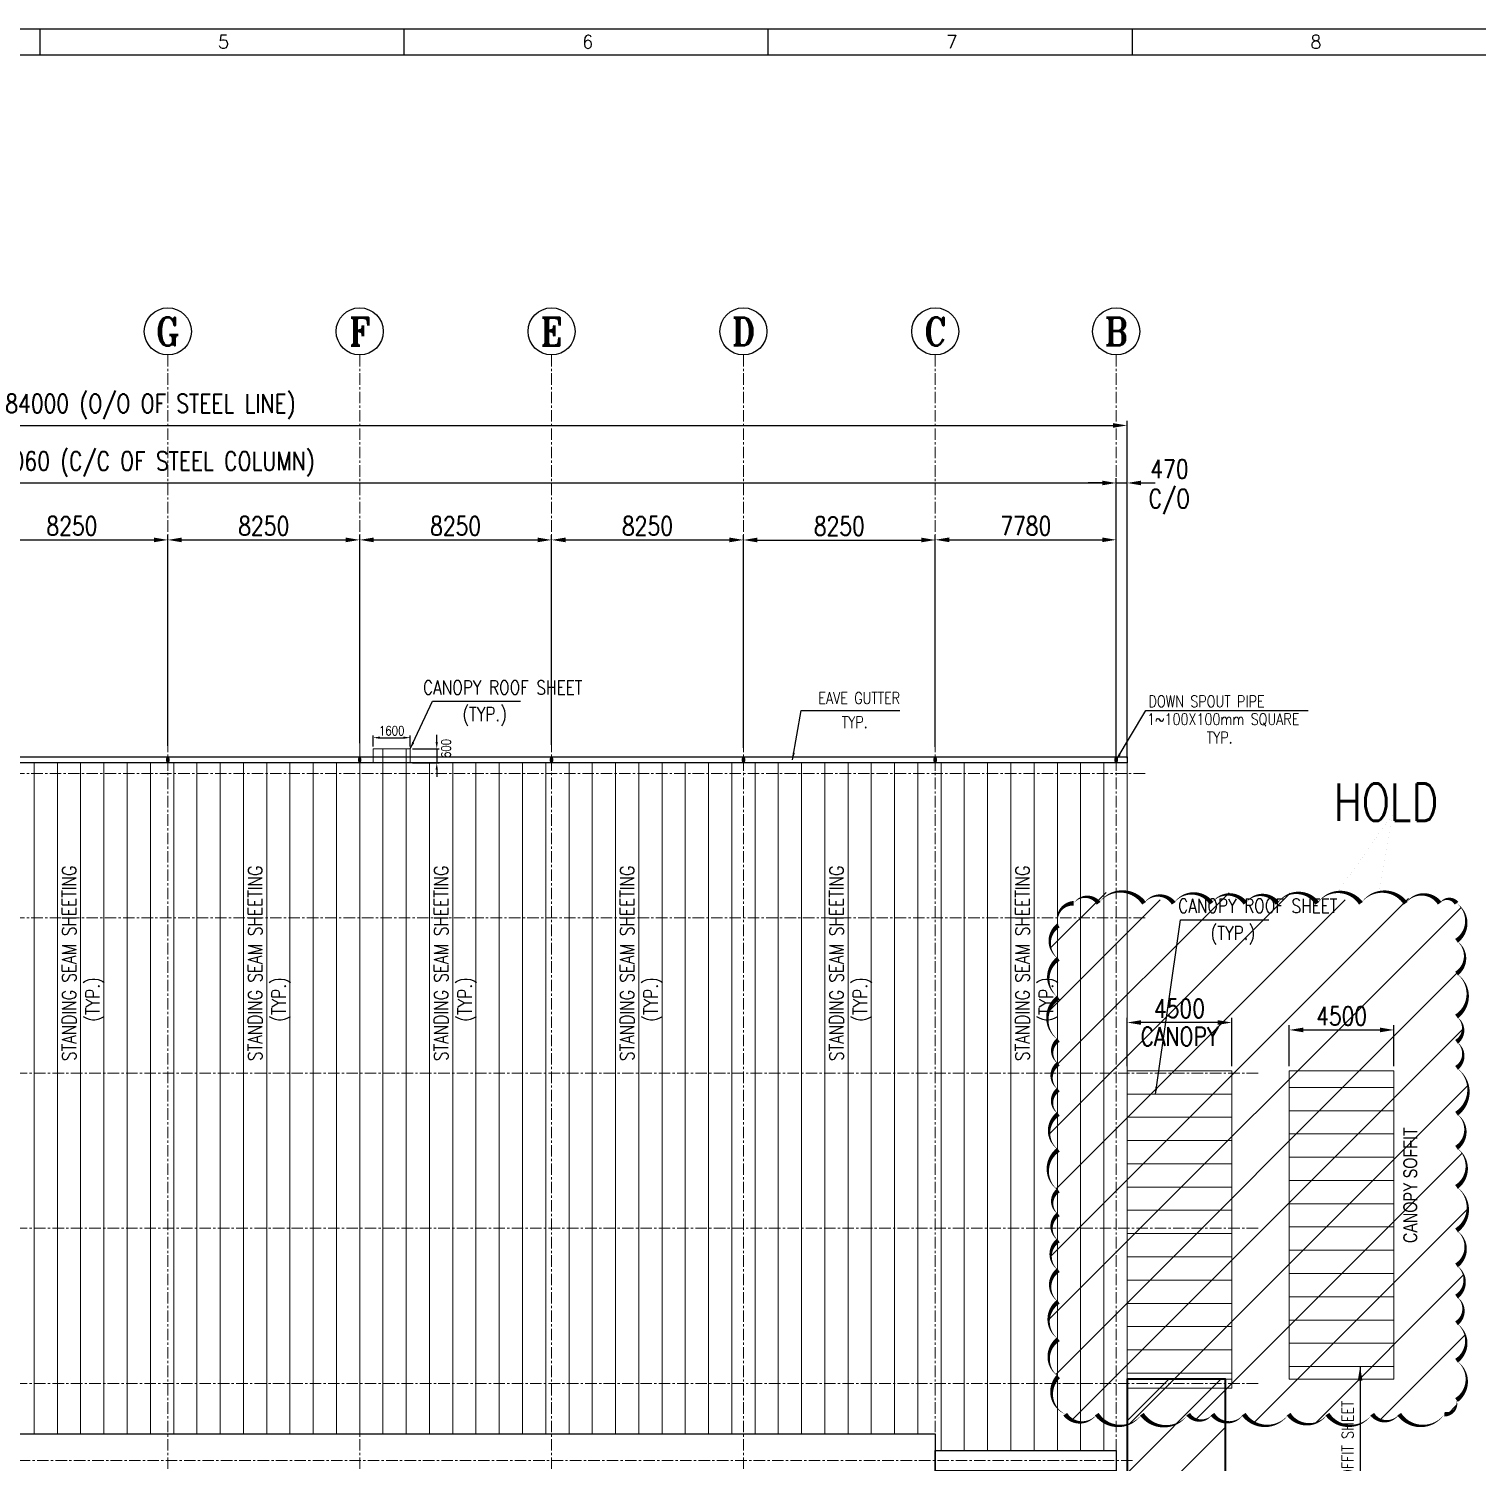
# Model space of a CAD drawing. Header units: millimetres. Extents: x 591978 to 1200763, y 19941 to 205918.
# Drawn here: x 849952 to 912223, y 91199 to 152811 of the extents above; entities that cross this region are included whole.
import ezdxf
from ezdxf.enums import TextEntityAlignment as Align

# ---------------------------------------------------------------- set-up
doc = ezdxf.new("R2010")
doc.units = ezdxf.units.MM
doc.header["$LTSCALE"] = 790
doc.header["$MEASUREMENT"] = 0
doc.header["$PDMODE"] = 3
doc.linetypes.add('CENTER', pattern=[2, 1.25, -0.25, 0.25, -0.25])
for name, color, linetype, lineweight in [('Ar-17--WALL-3', 3, 'Continuous', 35), ('BRICK WALL', 41, 'Continuous', 15), ('CENTER', 8, 'CENTER', 9), ('HATCH', 8, 'Continuous', 9), ('HATECH', 140, 'Continuous', 9), ('SHEETS', 190, 'Continuous', 20)]:
    doc.layers.add(name, color=color, linetype=linetype, lineweight=lineweight)
for name, color, linetype in [('DIM', 2, 'Continuous'), ('ha', 5, 'Continuous'), ('PIPE', 4, 'Continuous'), ('text', 6, 'Continuous')]:
    doc.layers.add(name, color=color, linetype=linetype)
doc.layers.add('REVISION', color=7, linetype='Continuous', lineweight=18, true_color=0x008500)
doc.styles.add('ARIAL', font='ARIALN.TTF')
doc.styles.add('ERA', font='complex.shx')
doc.styles.add('ROMANS', font='romans.shx')
doc.styles.add('ROMANT', font='romant.shx', dxfattribs={"width": 0.75})
doc.styles.add('T02', font='SIMPLEX.SHX', dxfattribs={"width": 0.8})
doc.dimstyles.new('DIM-200', dxfattribs={"dimscale": 200, "dimtxt": 2, "dimasz": 1.5, "dimexe": 0.5, "dimexo": 0.5, "dimgap": 0.5, "dimtad": 1, "dimdec": 0, "dimzin": 0, "dimdsep": 46, "dimtxsty": 'T02', "dimcen": 1, "dimclrd": 3, "dimclre": 3, "dimclrt": 2, "dimadec": 0, "dimazin": 0, "dimtfac": 1, "dimtdec": 0, "dimtmove": 2, "dimatfit": 3, "dimfxl": 1, "dimtolj": 1, "dimtzin": 0, "dimlwd": -1, "dimlwe": -1, "dimarcsym": 0})
doc.dimstyles.new('DIM-400', dxfattribs={"dimscale": 400, "dimtxt": 2, "dimasz": 1.5, "dimexe": 0.5, "dimexo": 0.5, "dimgap": 0.5, "dimtad": 1, "dimdec": 0, "dimzin": 0, "dimdsep": 46, "dimtxsty": 'T02', "dimcen": 1, "dimclrd": 3, "dimclre": 3, "dimclrt": 2, "dimadec": 0, "dimazin": 0, "dimtfac": 1, "dimtdec": 0, "dimtmove": 2, "dimatfit": 3, "dimfxl": 1, "dimtolj": 1, "dimtzin": 0, "dimlwd": -1, "dimlwe": -1, "dimarcsym": 0})
doc.dimstyles.new('DIM250', dxfattribs={"dimscale": 400, "dimtxt": 2, "dimasz": 1.5, "dimexe": 1, "dimexo": 1.5, "dimgap": 1, "dimtad": 1, "dimdec": 0, "dimzin": 0, "dimdsep": 46, "dimtxsty": 'ROMANS', "dimcen": 1, "dimclrd": 3, "dimclre": 3, "dimclrt": 7, "dimadec": 0, "dimazin": 0, "dimtfac": 1, "dimtdec": 0, "dimtix": 1, "dimtmove": 2, "dimatfit": 3, "dimfxl": 1, "dimtolj": 1, "dimtzin": 0, "dimarcsym": 0})

# ---------------------------------------------------------------- blocks, each defined once
blk = doc.blocks.new('*D30')
at = {"color": 3, "transparency": 16777216}
for p, q in [((847675, 121972), (847675, 131044)), ((848275, 130844), (855325, 130844)), ((855925, 121992), (855925, 131044))]:
    blk.add_line(p, q, dxfattribs=at)
for points in [[(848275, 130944), (848275, 130744), (847675, 130844)], [(855325, 130944), (855325, 130744), (855925, 130844)]]:
    blk.add_solid(points, dxfattribs=at)
at = {"layer": 'DEFPOINTS', "color": 0, "transparency": 16777216}
for p in [(855925, 130844), (847675, 121772), (855925, 121792)]:
    blk.add_point(p, dxfattribs=at)
at = {"color": 2, "transparency": 16777216, "insert": (851800, 131444), "char_height": 800, "attachment_point": 5, "style": 'T02'}
blk.add_mtext('\\A1;8250', dxfattribs=at)
blk = doc.blocks.new('*D31')
at = {"color": 3, "transparency": 16777216}
for p, q in [((855925, 121988), (855925, 131044)), ((856525, 130844), (863575, 130844)), ((864175, 122101), (864175, 131044))]:
    blk.add_line(p, q, dxfattribs=at)
for points in [[(856525, 130944), (856525, 130744), (855925, 130844)], [(863575, 130944), (863575, 130744), (864175, 130844)]]:
    blk.add_solid(points, dxfattribs=at)
at = {"layer": 'DEFPOINTS', "color": 0, "transparency": 16777216}
for p in [(864175, 130844), (855925, 121788), (864175, 121901)]:
    blk.add_point(p, dxfattribs=at)
at = {"color": 2, "transparency": 16777216, "insert": (860050, 131444), "char_height": 800, "attachment_point": 5, "style": 'T02'}
blk.add_mtext('\\A1;8250', dxfattribs=at)
blk = doc.blocks.new('*D32')
at = {"color": 3, "transparency": 16777216}
for p, q in [((864175, 122101), (864175, 131044)), ((864775, 130844), (871825, 130844)), ((872425, 122030), (872425, 131044))]:
    blk.add_line(p, q, dxfattribs=at)
for points in [[(864775, 130944), (864775, 130744), (864175, 130844)], [(871825, 130944), (871825, 130744), (872425, 130844)]]:
    blk.add_solid(points, dxfattribs=at)
at = {"layer": 'DEFPOINTS', "color": 0, "transparency": 16777216}
for p in [(872425, 130844), (864175, 121901), (872425, 121830)]:
    blk.add_point(p, dxfattribs=at)
at = {"color": 2, "transparency": 16777216, "insert": (868300, 131444), "char_height": 800, "attachment_point": 5, "style": 'T02'}
blk.add_mtext('\\A1;8250', dxfattribs=at)
blk = doc.blocks.new('*D33')
at = {"color": 3, "transparency": 16777216}
for p, q in [((872425, 122033), (872425, 131044)), ((873025, 130844), (880075, 130844)), ((880675, 121902), (880675, 131044))]:
    blk.add_line(p, q, dxfattribs=at)
for points in [[(873025, 130944), (873025, 130744), (872425, 130844)], [(880075, 130944), (880075, 130744), (880675, 130844)]]:
    blk.add_solid(points, dxfattribs=at)
at = {"layer": 'DEFPOINTS', "color": 0, "transparency": 16777216}
for p in [(880675, 130844), (872425, 121833), (880675, 121702)]:
    blk.add_point(p, dxfattribs=at)
at = {"color": 2, "transparency": 16777216, "insert": (876550, 131444), "char_height": 800, "attachment_point": 5, "style": 'T02'}
blk.add_mtext('\\A1;8250', dxfattribs=at)
blk = doc.blocks.new('*D34')
at = {"color": 3, "transparency": 16777216}
for p, q in [((880675, 121902), (880675, 131040)), ((881275, 130840), (888325, 130840)), ((888925, 121941), (888925, 131040))]:
    blk.add_line(p, q, dxfattribs=at)
for points in [[(881275, 130940), (881275, 130740), (880675, 130840)], [(888325, 130940), (888325, 130740), (888925, 130840)]]:
    blk.add_solid(points, dxfattribs=at)
at = {"layer": 'DEFPOINTS', "color": 0, "transparency": 16777216}
for p in [(888925, 130840), (880675, 121702), (888925, 121741)]:
    blk.add_point(p, dxfattribs=at)
at = {"color": 2, "transparency": 16777216, "insert": (884800, 131440), "char_height": 800, "attachment_point": 5, "style": 'T02'}
blk.add_mtext('\\A1;8250', dxfattribs=at)
blk = doc.blocks.new('*D35')
at = {"color": 3, "transparency": 16777216}
for p, q in [((888925, 121949), (888925, 131048)), ((889525, 130848), (896105, 130848)), ((896705, 121660), (896705, 131048))]:
    blk.add_line(p, q, dxfattribs=at)
for points in [[(889525, 130948), (889525, 130748), (888925, 130848)], [(896105, 130948), (896105, 130748), (896705, 130848)]]:
    blk.add_solid(points, dxfattribs=at)
at = {"layer": 'DEFPOINTS', "color": 0, "transparency": 16777216}
for p in [(896705, 130848), (888925, 121749), (896705, 121460)]:
    blk.add_point(p, dxfattribs=at)
at = {"color": 2, "transparency": 16777216, "insert": (892815, 131448), "char_height": 800, "attachment_point": 5, "style": 'T02'}
blk.add_mtext('\\A1;7780', dxfattribs=at)
blk = doc.blocks.new('*D66')
at = {"color": 3, "transparency": 16777216}
for p, q in [((813645, 121740), (813645, 133492)), ((814245, 133292), (896105, 133292)), ((896705, 121461), (896705, 133492))]:
    blk.add_line(p, q, dxfattribs=at)
for points in [[(814245, 133392), (814245, 133192), (813645, 133292)], [(896105, 133392), (896105, 133192), (896705, 133292)]]:
    blk.add_solid(points, dxfattribs=at)
at = {"layer": 'DEFPOINTS', "color": 0, "transparency": 16777216}
for p in [(896705, 133292), (813645, 121540), (896705, 121261)]:
    blk.add_point(p, dxfattribs=at)
at = {"color": 2, "transparency": 16777216, "insert": (855175, 134102), "char_height": 800, "attachment_point": 5, "style": 'T02'}
blk.add_mtext('\\A1;83060 (C/C OF STEEL COLUMN)', dxfattribs=at)
blk = doc.blocks.new('*D67')
at = {"color": 3, "transparency": 16777216}
for p, q in [((896105, 133292), (895505, 133292)), ((896705, 121461), (896705, 133492)), ((896705, 133292), (897175, 133292)), ((897175, 121461), (897175, 133492)), ((897775, 133292), (898375, 133292))]:
    blk.add_line(p, q, dxfattribs=at)
for points in [[(896105, 133392), (896105, 133192), (896705, 133292)], [(897775, 133392), (897775, 133192), (897175, 133292)]]:
    blk.add_solid(points, dxfattribs=at)
at = {"layer": 'DEFPOINTS', "color": 0, "transparency": 16777216}
for p in [(897175, 133292), (896705, 121261), (897175, 121261)]:
    blk.add_point(p, dxfattribs=at)
at = {"color": 2, "transparency": 16777216, "char_height": 800, "attachment_point": 5, "style": 'T02'}
for s, insert in [('\\A1;470', (898995, 133892)), ('\\A1;C/O', (898995, 132483))]:
    blk.add_mtext(s, dxfattribs=dict(at, insert=insert))
blk = doc.blocks.new('*D36')
at = {"color": 3, "transparency": 16777216}
for p, q in [((813175, 121461), (813175, 135965)), ((813775, 135765), (896575, 135765)), ((897175, 121461), (897175, 135965))]:
    blk.add_line(p, q, dxfattribs=at)
for points in [[(813775, 135865), (813775, 135665), (813175, 135765)], [(896575, 135865), (896575, 135665), (897175, 135765)]]:
    blk.add_solid(points, dxfattribs=at)
at = {"layer": 'DEFPOINTS', "color": 0, "transparency": 16777216}
for p in [(897175, 135765), (813175, 121261), (897175, 121261)]:
    blk.add_point(p, dxfattribs=at)
at = {"color": 2, "transparency": 16777216, "insert": (855175, 136575), "char_height": 800, "attachment_point": 5, "style": 'T02'}
blk.add_mtext('\\A1;84000 (O/O OF STEEL LINE)', dxfattribs=at)
blk = doc.blocks.new('SSQQ')
for p, q in [((1489233.91, -272491.85), (1489233.91, -272496.85)), ((1489303.91, -272491.85), (1489303.91, -272496.85)), ((1489373.91, -272491.85), (1489373.91, -272496.85)), ((1489443.91, -272491.85), (1489443.91, -272496.85))]:
    blk.add_line(p, q)
for points in [[(1489794.41, -273085.85), (1488953.41, -273085.85), (1488953.41, -272491.85), (1489794.41, -272491.85)], [(1489789.41, -273080.85), (1488958.41, -273080.85), (1488958.41, -272496.85), (1489789.41, -272496.85)]]:
    blk.add_lwpolyline(points, close=True)
at = {"style": 'ROMANS'}
for s, p in [('5', (1489268.19, -272495.57)), ('6', (1489338.19, -272495.57)), ('7', (1489408.19, -272495.57)), ('8', (1489478.19, -272495.57))]:
    blk.add_text(s, height=2.5, dxfattribs=at).set_placement(p)
blk = doc.blocks.new('*D8')
at = {"color": 3, "transparency": 16777216}
for p, q in [((897175, 108221), (897175, 110294)), ((901675, 108221), (901675, 110294)), ((901075, 110094), (897775, 110094))]:
    blk.add_line(p, q, dxfattribs=at)
for points in [[(897775, 110194), (897775, 109994), (897175, 110094)], [(901075, 110194), (901075, 109994), (901675, 110094)]]:
    blk.add_solid(points, dxfattribs=at)
at = {"layer": 'DEFPOINTS', "color": 0, "transparency": 16777216}
for p in [(897175, 110094), (897175, 108021), (901675, 108021)]:
    blk.add_point(p, dxfattribs=at)
at = {"color": 2, "transparency": 16777216, "char_height": 800, "attachment_point": 5, "style": 'T02'}
for s, insert in [('\\A1;4500', (899425, 110694)), ('\\A1;CANOPY', (899425, 109494))]:
    blk.add_mtext(s, dxfattribs=dict(at, insert=insert))
blk = doc.blocks.new('*D112')
at = {"color": 3, "transparency": 16777216}
for p, q in [((867488, 122161), (867488, 122461)), ((866450, 121861), (867588, 121861)), ((867488, 121861), (867488, 121261)), ((866450, 121261), (867588, 121261)), ((867488, 120961), (867488, 120661))]:
    blk.add_line(p, q, dxfattribs=at)
for points in [[(867438, 122161), (867538, 122161), (867488, 121861)], [(867438, 120961), (867538, 120961), (867488, 121261)]]:
    blk.add_solid(points, dxfattribs=at)
at = {"layer": 'DEFPOINTS', "color": 0, "transparency": 16777216}
for p in [(866350, 121861), (866350, 121261), (867488, 121261)]:
    blk.add_point(p, dxfattribs=at)
at = {"color": 2, "transparency": 16777216, "insert": (867890, 121877), "char_height": 400, "attachment_point": 5, "rotation": 90, "style": 'T02'}
blk.add_mtext('\\A1;600', dxfattribs=at)
blk = doc.blocks.new('*D113')
at = {"color": 3, "transparency": 16777216}
for p, q in [((864750, 121961), (864750, 122441)), ((865050, 122341), (866050, 122341)), ((866350, 121961), (866350, 122441))]:
    blk.add_line(p, q, dxfattribs=at)
for points in [[(865050, 122391), (865050, 122291), (864750, 122341)], [(866050, 122391), (866050, 122291), (866350, 122341)]]:
    blk.add_solid(points, dxfattribs=at)
at = {"layer": 'DEFPOINTS', "color": 0, "transparency": 16777216}
for p in [(866350, 122341), (864750, 121861), (866350, 121861)]:
    blk.add_point(p, dxfattribs=at)
at = {"color": 2, "transparency": 16777216, "insert": (865550, 122641), "char_height": 400, "attachment_point": 5, "style": 'T02'}
blk.add_mtext('\\A1;1600', dxfattribs=at)
blk = doc.blocks.new('*D139')
at = {"color": 3, "transparency": 16777216}
for p, q in [((904150, 108221), (904150, 109975)), ((904750, 109775), (908050, 109775)), ((908650, 108221), (908650, 109975))]:
    blk.add_line(p, q, dxfattribs=at)
for points in [[(904750, 109875), (904750, 109675), (904150, 109775)], [(908050, 109875), (908050, 109675), (908650, 109775)]]:
    blk.add_solid(points, dxfattribs=at)
at = {"layer": 'DEFPOINTS', "color": 0, "transparency": 16777216}
for p in [(908650, 109775), (904150, 108021), (908650, 108021)]:
    blk.add_point(p, dxfattribs=at)
at = {"color": 2, "transparency": 16777216, "insert": (906400, 110375), "char_height": 800, "attachment_point": 5, "style": 'T02'}
blk.add_mtext('\\A1;4500', dxfattribs=at)

msp = doc.modelspace()

# ---------------------------------------------------------------- hatches: boundary and pattern name
at = {"layer": 'HATCH'}
h = msp.add_hatch(dxfattribs=at)
h.set_pattern_fill('ANSI31', color=3, scale=500)
h.set_pattern_definition([(45, (310261.8, -9015.1), (-1122.532, 1122.532), [])])
h.paths.add_polyline_path([(901405.2, 94755.8), (897175.5, 94755.8), (897175.5, 68325.8), (901405.2, 68325.8)])
h.paths.add_polyline_path([(898102.4, 76478.3), (898102.4, 89132.4), (899915.2, 89132.4), (899915.2, 76478.3)], flags=16)
h.paths.add_polyline_path([(898232.7, 89025.8), (898232.7, 76668.6), (899732.7, 76668.6), (899732.7, 89025.8)], flags=8)
at = {"layer": 'REVISION'}
h = msp.add_hatch(dxfattribs=at)
h.set_pattern_fill('ANSI31', color=256, scale=15000)
h.set_pattern_definition([(45, (195751.4, -1466), (-1325.825, 1325.825), [])])
edge = h.paths.add_edge_path()
edge.add_arc((895414.9, 114846.5), 653.8, 113.30307, 145)
edge.add_arc((894883.4, 114514.5), 707, 90.325709, 200.325709)
edge.add_arc((894722.1, 113552.4), 874.7, 125, 235)
edge.add_arc((894804.3, 112001.9), 1018, 125, 235)
edge.add_arc((894859.1, 110255.8), 1113.6, 125, 235)
edge.add_arc((894578.2, 108832.5), 623.9, 125, 235)
edge.add_arc((894610.9, 107763.8), 680.8, 125, 235)
edge.add_arc((894585.5, 106684.6), 636.6, 125, 235)
edge.add_arc((894759.5, 105393.1), 940, 125, 235)
edge.add_arc((894832.7, 103748.7), 1067.5, 125, 235)
edge.add_arc((894579.3, 102361.7), 625.7, 125, 235)
edge.add_arc((894613.8, 101287.3), 685.9, 125, 235)
edge.add_arc((894667.5, 100086.8), 779.5, 125, 235)
edge.add_arc((894696, 98769), 829.2, 125, 235)
edge.add_arc((894784.5, 97284.2), 983.5, 125, 235)
edge.add_arc((894781.8, 95676.8), 978.7, 125, 235)
edge.add_arc((894934.1, 94168), 1004.6, 135.264813, 245.264813)
edge.add_arc((895191.7, 93730.3), 827.6, 215, 325)
edge.add_arc((896839.5, 93934.6), 1183.9, 215, 325)
edge.add_arc((898805.8, 93953.3), 1216.6, 215, 325)
edge.add_arc((900324.1, 93620.9), 636.9, 215, 325)
edge.add_arc((901517.1, 93725.6), 819.5, 215, 325)
edge.add_arc((903154.5, 93932), 1179.3, 215, 325)
edge.add_arc((904954, 93839.1), 1017.5, 215, 325)
edge.add_arc((906751.5, 93930.6), 1177, 215, 325)
edge.add_arc((908295.4, 93661.5), 707.7, 215, 325)
edge.add_arc((909846.8, 93936), 1186.3, 215, 325)
edge.add_arc((910867.1, 93741.5), 488.3, 264.301005, 374.301005)
edge.add_arc((910747.9, 94708.1), 1032.9, 305, 415)
edge.add_arc((910776, 96360.1), 983.8, 305, 415)
edge.add_arc((910939.2, 97738.6), 699.2, 305, 415)
edge.add_arc((910871.2, 98981.3), 817.8, 305, 415)
edge.add_arc((910812.5, 100404.9), 920.2, 305, 415)
edge.add_arc((910686.8, 102091.9), 1139.2, 305, 415)
edge.add_arc((910750.3, 103867.7), 1028.6, 305, 415)
edge.add_arc((910828.2, 105441.7), 892.9, 305, 415)
edge.add_arc((910649.5, 107159.6), 1204.3, 305, 415)
edge.add_arc((910949, 108705), 682.2, 305, 415)
edge.add_arc((910959, 109808.3), 664.7, 305, 415)
edge.add_arc((910693.7, 111276.2), 1127.3, 305, 415)
edge.add_arc((910847.3, 112903.7), 859.4, 305, 415)
edge.add_arc((910775.3, 114414.6), 985.1, 305, 415)
edge.add_arc((910404, 114565.9), 1143, 35, 145)
edge.add_arc((908607.3, 114619), 1050.3, 35, 145)
edge.add_arc((907219.1, 114852), 644.3, 35, 145)
edge.add_arc((906052.2, 114774), 780.2, 35, 145)
edge.add_arc((904495.6, 114579), 1120.1, 35, 145)
edge.add_arc((902941.8, 114776), 776.6, 35, 145)
edge.add_arc((901411.2, 114595.2), 1091.9, 35, 145)
edge.add_arc((899617.4, 114591.7), 1097.9, 35, 145)
edge.add_arc((897989.3, 114711.3), 889.5, 35, 145)
edge.add_arc((896352, 114585.3), 1109.2, 35, 145)
edge.add_arc((894927.9, 114860.6), 629.3, 35, 68.723254)

# ---------------------------------------------------------------- linework, layer by layer
at = {"color": 4}
msp.add_lwpolyline([(822655.1, 92412.5), (888925.1, 92412.5), (888925.1, 90109.2), (822655.1, 90109.2)], close=True, dxfattribs=at)
at = {"color": 7}
msp.add_lwpolyline([(888925.1, 91696.3), (896705.1, 91696.3), (896705.1, 90825.3), (888925.1, 90825.3)], close=True, dxfattribs=at)
at = {"ltscale": 0.12}
for centre in [(855925.1, 139809.2), (864175.1, 139809.2), (872425.1, 139809.2), (880675.1, 139809.2), (888925.1, 139809.2), (896705.1, 139809.2)]:
    msp.add_circle(centre, 1012.7, dxfattribs=at)
at = {"layer": 'Ar-17--WALL-3'}
msp.add_lwpolyline([(901405.2, 68325.8), (901405.2, 94755.8), (897175.5, 94755.8), (897175.5, 68325.8)], close=True, dxfattribs=at)
at = {"layer": 'BRICK WALL', "color": 1}
for points in [[(864750.3, 121860.8), (866350.3, 121860.8), (866350.3, 121260.8), (864750.3, 121260.8)], [(813175.1, 121260.8), (897175.1, 121260.8), (897175.1, 61260.8), (813175.1, 61260.8)], [(897175.1, 108020.8), (901675.1, 108020.8), (901675.1, 94374.1), (897175.1, 94374.1)], [(897175.1, 108020.8), (901675.1, 108020.8), (901675.1, 94755.8), (897175.1, 94755.8)]]:
    msp.add_lwpolyline(points, close=True, dxfattribs=at)
at = {"layer": 'CENTER', "ltscale": 0.5}
for p, q in [((855925.1, 138796.5), (855925.1, 60242.4)), ((864175.1, 138796.5), (864175.1, 60242.4)), ((872425.1, 138796.5), (872425.1, 60660.8)), ((880675.1, 138796.5), (880675.1, 60660.8)), ((888925.1, 138796.5), (888925.1, 60242.4)), ((896705.1, 138796.5), (896705.1, 60242.4)), ((897946.7, 120800.8), (795360.4, 120800.8)), ((897946.7, 114590.8), (795360.4, 114590.8)), ((902809.2, 107920.8), (795360.4, 107920.8)), ((902809.2, 101250.8), (795360.4, 101250.8)), ((902809.2, 94580.8), (795360.4, 94580.8))]:
    msp.add_line(p, q, dxfattribs=at)
at = {"layer": 'CENTER', "color": 4, "ltscale": 0.5}
msp.add_line((813175.1, 91260.8), (897464.3, 91260.8), dxfattribs=at)
at = {"layer": 'ha', "color": 40}
msp.add_lwpolyline([(813175.1, 121510.8), (897175.1, 121510.8), (897175.1, 121260.8), (813175.1, 121260.8)], close=True, dxfattribs=at)
at = {"layer": 'HATECH'}
for p, q in [((864175.1, 92412.5), (864175.1, 122260.8)), ((865175.1, 92412.5), (865175.1, 121860.8)), ((866175.1, 92412.5), (866175.1, 121860.8)), ((850175.1, 92412.5), (850175.1, 121260.8)), ((851175.1, 92412.5), (851175.1, 121260.8)), ((852175.1, 92412.5), (852175.1, 121260.8)), ((853175.1, 92412.5), (853175.1, 121260.8)), ((854175.1, 92412.5), (854175.1, 121260.8)), ((855175.1, 92412.5), (855175.1, 121260.8)), ((856175.1, 92412.5), (856175.1, 121260.8)), ((857175.1, 92412.5), (857175.1, 121260.8)), ((858175.1, 92412.5), (858175.1, 121260.8)), ((859175.1, 92412.5), (859175.1, 121260.8)), ((860175.1, 92412.5), (860175.1, 121260.8)), ((861175.1, 92412.5), (861175.1, 121260.8)), ((862175.1, 92412.5), (862175.1, 121260.8)), ((863175.1, 92412.5), (863175.1, 121260.8)), ((867175.1, 92412.5), (867175.1, 121260.8)), ((868175.1, 92412.5), (868175.1, 121260.8)), ((869175.1, 92412.5), (869175.1, 121260.8)), ((870175.1, 92412.5), (870175.1, 121260.8)), ((871175.1, 92412.5), (871175.1, 121260.8)), ((872175.1, 92412.5), (872175.1, 121260.8)), ((873175.1, 92412.5), (873175.1, 121260.8)), ((874175.1, 92412.5), (874175.1, 121260.8)), ((875175.1, 92412.5), (875175.1, 121260.8)), ((876175.1, 92412.5), (876175.1, 121260.8)), ((877175.1, 92412.5), (877175.1, 121260.8)), ((878175.1, 92412.5), (878175.1, 121260.8)), ((879175.1, 92412.5), (879175.1, 121260.8)), ((880175.1, 92412.5), (880175.1, 121260.8)), ((881175.1, 92412.5), (881175.1, 121260.8)), ((882175.1, 92412.5), (882175.1, 121260.8)), ((883175.1, 92412.5), (883175.1, 121260.8)), ((884175.1, 92412.5), (884175.1, 121260.8)), ((885175.1, 92412.5), (885175.1, 121260.8)), ((886175.1, 92412.5), (886175.1, 121260.8)), ((887175.1, 92412.5), (887175.1, 121260.8)), ((888175.1, 92412.5), (888175.1, 121260.8)), ((889175.1, 91696.3), (889175.1, 121260.8)), ((890175.1, 91696.3), (890175.1, 121260.8)), ((891175.1, 91696.3), (891175.1, 121260.8)), ((892175.1, 91696.3), (892175.1, 121260.8)), ((893175.1, 91696.3), (893175.1, 121260.8)), ((894175.1, 91696.3), (894175.1, 121260.8)), ((895175.1, 91696.3), (895175.1, 121260.8)), ((896175.1, 91696.3), (896175.1, 121260.8)), ((897175.1, 107020.8), (901675.1, 107020.8)), ((897175.1, 106020.8), (901675.1, 106020.8)), ((897175.1, 105020.8), (901675.1, 105020.8)), ((897175.1, 104020.8), (901675.1, 104020.8)), ((897175.1, 103020.8), (901675.1, 103020.8)), ((897175.1, 102020.8), (901675.1, 102020.8)), ((897175.1, 101020.8), (901675.1, 101020.8)), ((897175.1, 100020.8), (901675.1, 100020.8)), ((897175.1, 99020.8), (901675.1, 99020.8)), ((897175.1, 98020.8), (901675.1, 98020.8)), ((897175.1, 97020.8), (901675.1, 97020.8)), ((897175.1, 96020.8), (901675.1, 96020.8)), ((897175.1, 95020.8), (901675.1, 95020.8))]:
    msp.add_line(p, q, dxfattribs=at)
at = {"layer": 'PIPE'}
for points in [[(855870.1, 121330.8), (855980.1, 121330.8), (855980.1, 121440.8), (855870.1, 121440.8)], [(864120.1, 121330.8), (864230.1, 121330.8), (864230.1, 121440.8), (864120.1, 121440.8)], [(872370.1, 121330.8), (872480.1, 121330.8), (872480.1, 121440.8), (872370.1, 121440.8)], [(880620.1, 121330.8), (880730.1, 121330.8), (880730.1, 121440.8), (880620.1, 121440.8)], [(888870.1, 121330.8), (888980.1, 121330.8), (888980.1, 121440.8), (888870.1, 121440.8)], [(896650.1, 121330.8), (896760.1, 121330.8), (896760.1, 121440.8), (896650.1, 121440.8)]]:
    msp.add_lwpolyline(points, close=True, dxfattribs=at)
at = {"layer": 'REVISION', "const_width": 1}
msp.add_lwpolyline([(906209.3, 115666.8), (908594.9, 119051), (907985.9, 115602.9)], dxfattribs=at)
at = {"layer": 'REVISION'}
msp.add_lwpolyline([(911340.3, 115221.5, 0, 200, -0.5205671), (911340.3, 113607.7, 0, 200, -0.5205671), (911340.3, 112199.7, 0, 200, -0.5205671), (911340.3, 110352.8, 0, 200, -0.5205671), (911340.3, 109263.8, 0, 200, -0.5205671), (911340.3, 108146.1, 0, 200, -0.5205671), (911340.3, 106173.1, 0, 200, -0.5205671), (911340.3, 104710.3, 0, 200, -0.5205671), (911340.3, 103025.1, 0, 200, -0.5205671), (911340.3, 101158.7, 0, 200, -0.5205671), (911340.3, 99651.2, 0, 200, -0.5205671), (911340.3, 98311.3, 0, 200, -0.5205671), (911340.3, 97165.9, 0, 200, -0.5205671), (911340.3, 95554.2, 0, 200, -0.5205671), (911340.3, 93862.1, 0, 200, -0.5205671), (910818.6, 93255.6, 0, 200, -0.5205671), (908875.1, 93255.6, 0, 200, -0.5205671), (907715.7, 93255.6, 0, 200, -0.5205671), (905787.4, 93255.6, 0, 200, -0.5205671), (904120.5, 93255.6, 0, 200, -0.5205671), (902188.4, 93255.6, 0, 200, -0.5205671), (900845.8, 93255.6, 0, 200, -0.5205671), (899802.4, 93255.6, 0, 200, -0.5205671), (897809.3, 93255.6, 0, 200, -0.5205671), (895869.6, 93255.6, 0, 200, -0.5205671), (894513.7, 93255.6, 0, 200, -0.5205671), (894220.4, 94875.1, 0, 200, -0.5205671), (894220.4, 96478.6, 0, 200, -0.5205671), (894220.4, 98089.8, 0, 200, -0.5205671), (894220.4, 99448.3, 0, 200, -0.5205671), (894220.4, 100725.4, 0, 200, -0.5205671), (894220.4, 101849.2, 0, 200, -0.5205671), (894220.4, 102874.3, 0, 200, -0.5205671), (894220.4, 104623.2, 0, 200, -0.5205671), (894220.4, 106163.1, 0, 200, -0.5205671), (894220.4, 107206.1, 0, 200, -0.5205671), (894220.4, 108321.5, 0, 200, -0.5205671), (894220.4, 109343.6, 0, 200, -0.5205671), (894220.4, 111168, 0, 200, -0.5205671), (894220.4, 112835.8, 0, 200, -0.5205671), (894220.4, 114268.9, 0, 200, -0.5205671), (894879.4, 115221.5, 0, 200, -0.5205671), (895950.5, 115221.5, 0, 200, -0.5205671), (897905.1, 115221.5, 0, 200, -0.5205671), (899181, 115221.5, 0, 200, -0.5205671), (900805.2, 115221.5, 0, 200, -0.5205671), (902263.2, 115221.5, 0, 200, -0.5205671), (903636.8, 115221.5, 0, 200, -0.5205671), (905356.1, 115221.5, 0, 200, -0.5205671), (907230.2, 115221.5, 0, 200, -0.5205671), (909154.1, 115221.5, 0, 200, -0.5205671), (910618.4, 115221.5, 0, 200, -0.5205671)], format="xyseb", close=True, dxfattribs=at)
at = {"layer": 'SHEETS', "ltscale": 3}
for p, q in [((908650.5, 107304.9), (904150.5, 107304.9)), ((908650.5, 106304.9), (904150.5, 106304.9)), ((908650.5, 105304.9), (904150.5, 105304.9)), ((908650.5, 104304.9), (904150.5, 104304.9)), ((908650.5, 103304.9), (904150.5, 103304.9)), ((908650.5, 102304.9), (904150.5, 102304.9)), ((908650.5, 101304.9), (904150.5, 101304.9)), ((908650.5, 100304.9), (904150.5, 100304.9)), ((908650.5, 99304.9), (904150.5, 99304.9)), ((908650.5, 98304.9), (904150.5, 98304.9)), ((908650.5, 97304.9), (904150.5, 97304.9)), ((908650.5, 96304.9), (904150.5, 96304.9)), ((908650.5, 95304.9), (904150.5, 95304.9))]:
    msp.add_line(p, q, dxfattribs=at)
msp.add_lwpolyline([(904150.5, 108020.8), (904150.5, 94755.8), (908650.5, 94755.8), (908650.5, 108020.8)], close=True, dxfattribs=at)

# ---------------------------------------------------------------- block references
at = {"color": 0, "lineweight": 9, "xscale": 223.6875882731784, "yscale": 223.6875882731784, "zscale": 223.6875882731784}
msp.add_blockref('SSQQ', (-332272729, 61105855.1), dxfattribs=at)

# ---------------------------------------------------------------- texts
at = {"color": 2, "lineweight": 9, "style": 'ROMANS', "width": 0.8}
msp.add_text('CANOPY SOFFIT SHEET', height=500, rotation=90, dxfattribs=at).set_placement((906658.8, 93839.4, 1625.2), align=Align.MIDDLE_RIGHT)
at = {"layer": 'REVISION', "style": 'T02', "width": 0.8}
msp.add_text('HOLD', height=1600, dxfattribs=at).set_placement((906061.8, 118767.9))
at = {"layer": 'text', "style": 'ROMANT', "width": 0.9}
for s, p in [('G', (855925.1, 139809.2)), ('F', (864175.1, 139809.2)), ('E', (872425.1, 139809.2)), ('D', (880675.1, 139809.2)), ('C', (888925.1, 139809.2)), ('B', (896705.1, 139809.2))]:
    msp.add_text(s, height=1200.3, dxfattribs=at).set_placement(p, align=Align.MIDDLE_CENTER)
at = {"layer": 'text', "linetype": 'Continuous', "style": 'ROMANS', "width": 0.8}
for s, p in [('CANOPY ROOF SHEET', (866899.7, 124201.3, 0)), ('(TYP.)', (868590.6, 123054.6)), ('CANOPY ROOF SHEET', (899370.8, 114814.8, 0)), ('(TYP.)', (900765.2, 113643.4))]:
    msp.add_text(s, height=600, dxfattribs=at).set_placement(p)
at = {"layer": 'text', "color": 2, "lineweight": 5, "style": 'ERA', "width": 0.8}
for s, p in [('EAVE GUTTER', (885655.5, 124043.8)), ('TYP.', (885461, 123004.8)), ('TYP.', (901158, 122343.8))]:
    msp.add_text(s, height=500, dxfattribs=at).set_placement(p, align=Align.MIDDLE_CENTER)
for s, p in [('DOWN SPOUT PIPE', (898096.5, 123650.8)), ('1~100X100mm SQUARE', (898032.5, 122886.7))]:
    msp.add_text(s, height=500, dxfattribs=at).set_placement(p)
at = {"layer": 'text', "linetype": 'Continuous', "style": 'ROMANS', "width": 0.8}
for s, p in [('STANDING SEAM SHEETING', (851977.3, 108442.3, 0)), ('STANDING SEAM SHEETING', (859977.3, 108442.3, 0)), ('STANDING SEAM SHEETING', (867977.3, 108442.3, 0)), ('STANDING SEAM SHEETING', (875977.3, 108442.3, 0)), ('STANDING SEAM SHEETING', (884977.3, 108442.3, 0)), ('STANDING SEAM SHEETING', (892977.3, 108442.3, 0)), ('(TYP.)', (852991.8, 110133.2)), ('(TYP.)', (860991.8, 110133.2)), ('(TYP.)', (868991.8, 110133.2)), ('(TYP.)', (876991.8, 110133.2)), ('(TYP.)', (885991.8, 110133.2)), ('(TYP.)', (893991.8, 110133.2))]:
    msp.add_text(s, height=600, rotation=90, dxfattribs=at).set_placement(p)
at = {"layer": 'text', "color": 7, "style": 'ARIAL', "width": 0.9}
msp.add_text('CANOPY SOFFIT', height=600, rotation=90, dxfattribs=at).set_placement((909651.4, 100611.4))

# ---------------------------------------------------------------- dimensions: what is measured, and where the dimension line sits
for base, p1, p2, text, picture, middle in [((897175.1, 135765), (813175.1, 121260.8), (897175.1, 121260.8), '<> (O/O OF STEEL LINE)', '*D36', (855175.1, 136574.5)), ((896705.1, 133292.1), (813645.1, 121540.5), (896705.1, 121260.8), '<> (C/C OF STEEL COLUMN)', '*D66', (855175.1, 134101.6)), ((897175.1, 110093.5), (901675.1, 108020.8), (897175.1, 108020.8), '<>\\XCANOPY', '*D8', (899425.1, 110093.5))]:
    dim = msp.add_linear_dim(base=base, p1=p1, p2=p2, text=text, dimstyle='DIM-400')
    dim.commit()
    dim.dimension.update_dxf_attribs({"geometry": picture, "text_midpoint": middle})
dim = msp.add_linear_dim(base=(897175.1, 133292.1), p1=(896705.1, 121260.8), p2=(897175.1, 121260.8), text='<>\\XC/O', dimstyle='DIM-400')
dim.commit()
dim.dimension.update_dxf_attribs({"geometry": '*D67', "text_midpoint": (898994.8, 133292.1), "dimtype": 128})
for base, p1, p2, picture, middle in [((855925.1, 130843.7), (847675.1, 121772.3), (855925.1, 121791.9), '*D30', (851800.1, 131443.7)), ((864175.1, 130843.7), (855925.1, 121787.8), (864175.1, 121901.4), '*D31', (860050.1, 131443.7)), ((872425.1, 130843.7), (864175.1, 121901.4), (872425.1, 121830.4), '*D32', (868300.1, 131443.7)), ((880675.1, 130843.7), (872425.1, 121833), (880675.1, 121701.8), '*D33', (876550.1, 131443.7)), ((888925.1, 130840.4), (880675.1, 121701.8), (888925.1, 121741.2), '*D34', (884800.1, 131440.4)), ((896705.1, 130847.9), (888925.1, 121748.7), (896705.1, 121460.1), '*D35', (892815.1, 131447.9))]:
    dim = msp.add_linear_dim(base=base, p1=p1, p2=p2, dimstyle='DIM-400')
    dim.commit()
    dim.dimension.update_dxf_attribs({"geometry": picture, "text_midpoint": middle})
at = {"color": 7}
dim = msp.add_linear_dim(base=(866350.3, 122341.3), p1=(864750.3, 121860.8), p2=(866350.3, 121860.8), dimstyle='DIM-200', override={"dimarcsym": 1}, dxfattribs=at)
dim.commit()
dim.dimension.update_dxf_attribs({"geometry": '*D113', "text_midpoint": (865550.3, 122641.3)})
dim = msp.add_linear_dim(base=(867488.2, 121260.8), p1=(866350.3, 121860.8), p2=(866350.3, 121260.8), angle=90, dimstyle='DIM-200', override={"dimarcsym": 1}, dxfattribs=at)
dim.commit()
dim.dimension.update_dxf_attribs({"geometry": '*D112', "text_midpoint": (867890.5, 121877.2), "dimtype": 128})
dim = msp.add_linear_dim(base=(908650.5, 109774.7), p1=(904150.5, 108020.8), p2=(908650.5, 108020.8), angle=180, dimstyle='DIM-400')
dim.commit()
dim.dimension.update_dxf_attribs({"geometry": '*D139', "text_midpoint": (906400.5, 110374.7)})

# ---------------------------------------------------------------- leaders
for points, override in [([(866350.3, 121860.8), (867301, 123914.2), (871088.7, 123914.2)], {"dimgap": 0.5, "dimtad": 0, "dimarcsym": 1}), ([(882787, 121390.5), (883152.5, 123515.7), (887398, 123515.7)], {"dimtad": 0, "dimarcsym": 1}), ([(896705.1, 121370), (897979.1, 123515.7), (904967, 123515.7)], {"dimtad": 0, "dimarcsym": 1}), ([(898399.5, 107020.8), (899475.5, 114503), (903263.2, 114503)], {"dimgap": 0.5, "dimtad": 0, "dimarcsym": 1})]:
    msp.add_leader(points, dimstyle='DIM-200', override=override, dxfattribs=at)
at = {"layer": 'DIM', "ltscale": 3}
msp.add_leader([(907194.2, 95300.6), (907194.2, 87005.2)], dimstyle='DIM250', override={"dimgap": 1, "dimtad": 0}, dxfattribs=at)

doc.saveas('drawing.dxf')
